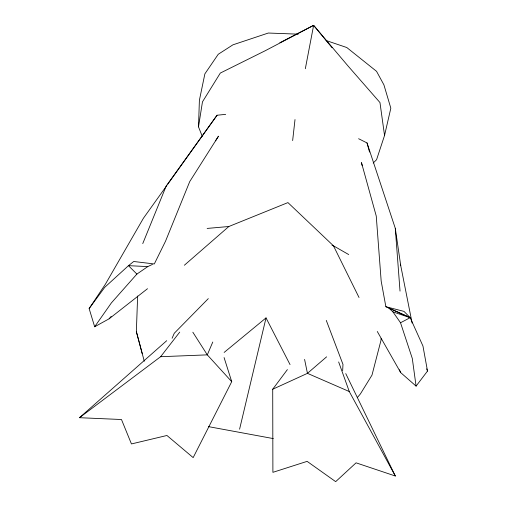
<?xml version="1.0" encoding="UTF-8"?>
<svg xmlns="http://www.w3.org/2000/svg" width="507" height="507" viewBox="0 0 507 507"><rect width="100%" height="100%" fill="white"/><g stroke="black" fill="none" stroke-linecap="round" stroke-linejoin="round"><path stroke-width="0.76" d="M202.223 136.244L198.503 126.851L199.39 100.266L204.872 73.864L218.244 54.274L232.954 44.819L268.311 33.031L298.217 34.159M142.258 353.709L136.358 331.622L137.638 296.025M342.669 370.655L342.979 364.4L326.286 320.411M292.647 140.578L295.011 119.57M198.503 126.851L202.464 101.856L220.317 73.059L265.237 50.725L313.624 25.35L348.049 66.011L379.965 102.541L384.54 135.47L376.562 159.73L373.19 163.039M305.328 68.737L313.624 25.35L279.845 42.721M384.54 135.47L390.834 108.2L383.919 84.865L376.549 71.329L346.782 47.519L326.14 40.535M239.583 429.214L266.029 317.895L290.042 364.596M142.752 243.601L166.201 185.987L217.053 115.241L225.678 114.348M212.782 342.016L207.3 354.862L160.63 356.706L79.491 417.698L121.477 419.517L131.446 443.942L166.936 435.481L193.167 457.612L231.731 381.67L224.081 357.562M172.088 338.264L174.275 333.251L208.301 298.629M215.564 140.851L218.485 136.174L189.719 181.614L165.504 241.256L154.305 263.963L133.709 261.492L128.474 265.668L104.759 287.298L89.137 308.573L94.663 326.768L109.138 318.789L147.512 288.705M89.137 308.573L105.336 284.3L143.43 218.225L166.898 185.397M94.663 326.768L111.375 302.907L136.89 274.078L147.778 266.6L152.436 264.407M167.817 184.111L217.053 115.241M345.761 373.596L395.321 476.01L356.072 462.834L335.672 481.65L307.122 461.364L272.899 472.334L272.715 389.237L287.38 369.609M377.284 331.483L400.695 372.62L416.082 386.112L427.509 371.054L422.958 346.047L410.182 317.686L403.971 311.387L385.865 306.716L381.175 281.074L376.251 216.052L361.459 162.576L362.182 165.631M160.63 356.706L179.725 332.11M109.138 318.789L111.141 316.406M357.308 397.583L360.363 393.983L371.986 375.123L381.036 340.165L381.03 338.594M79.491 417.698L166.714 340.698M184.364 265.243L228.847 226.509L287.938 202.597L333.473 245.825L348.708 254.565M326.616 356.833L307.445 373.348L272.715 389.237M224.138 352.428L266.029 317.895M416.082 386.112L412.299 358.468L400.524 322.756L410.182 317.686L385.865 306.716M207.148 228.429L228.847 226.509M147.778 266.6L128.474 265.668L136.89 274.078M273.311 438.593L208.377 426.609M392.925 311.862L410.182 317.686L388.768 308.041L392.925 311.862L400.524 322.756M332.015 245.242L333.473 245.825L359.026 297.495M395.321 476.01L349.279 391.537L307.445 373.348L304.587 359.412M358.601 138.715L367.017 142.93L395.283 228.283L400.752 265.731L412.109 323.035M231.731 381.67L207.3 354.862L192.844 332.212M313.624 25.35L332.085 47.747M399.44 369.749L400.695 372.62M426.634 368.843L427.509 371.054M338.651 361.954L349.279 391.537M367.017 142.93L369.533 152.081M400.334 264.21L400.752 265.731M136.358 331.622L144.28 361.244M395.283 228.283L400.029 291.107"/></g></svg>
